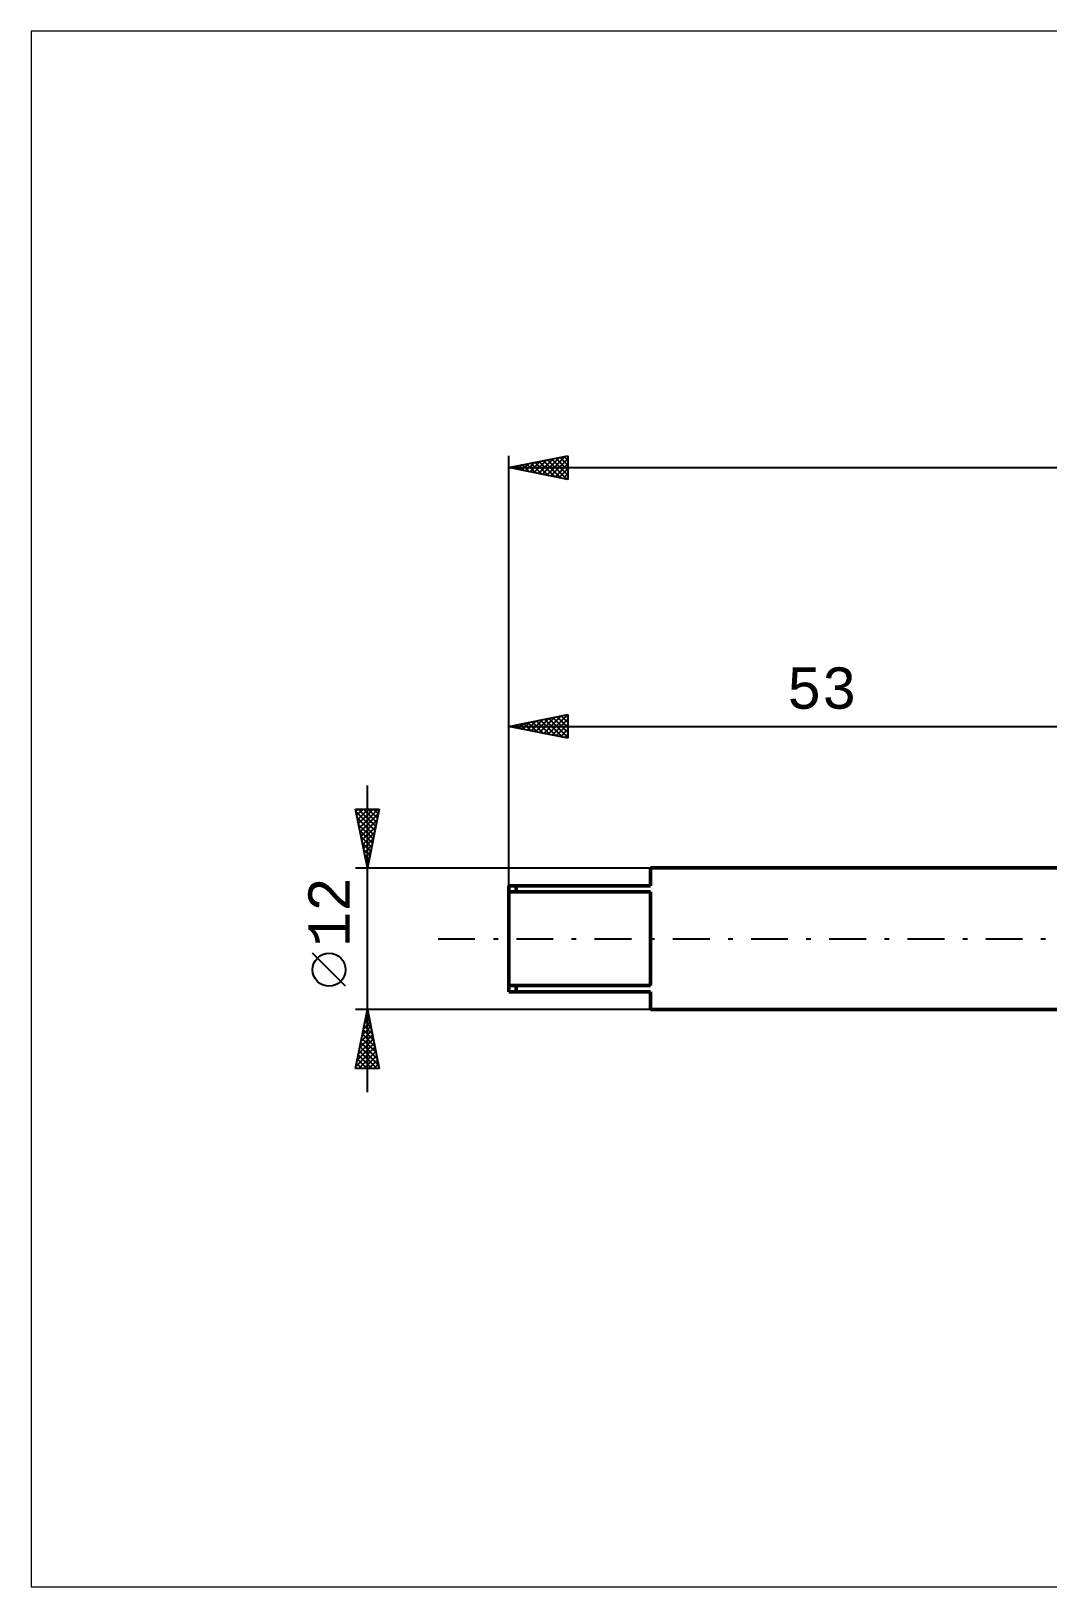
# Model space of a CAD drawing. Header units: millimetres. Extents: x -94 to 139, y -55 to 77.
# Drawn here: x -93.5 to -7.3, y -54.9 to 76.9 of the extents above; entities that cross this region are included whole.
import ezdxf
from ezdxf.enums import TextEntityAlignment as Align

# ---------------------------------------------------------------- set-up
doc = ezdxf.new("R2010")
doc.units = ezdxf.units.MM
doc.header["$LTSCALE"] = 7.8
doc.linetypes.add('LONGDASH_DASH', pattern=[0.85, 0.4, -0.2, 0.05, -0.2])
for name, color, linetype in [('INFTOTAL', 9, 'CONTINUOUS'), ('SK1', 4, 'CONTINUOUS'), ('SK2', 7, 'CONTINUOUS'), ('SK4', 2, 'LONGDASH_DASH')]:
    doc.layers.add(name, color=color, linetype=linetype)
doc.styles.get("Standard").update_dxf_attribs({"font": 'Monospac821 BT'})

msp = doc.modelspace()

# ---------------------------------------------------------------- linework, layer by layer
at = {"layer": 'INFTOTAL', "color": 9, "linetype": 'CONTINUOUS', "lineweight": 18}
for p, q in [((97.9, 76.93), (-93.5, 76.93)), ((-93.5, 76.93), (-93.5, -54.93)), ((-93.5, -54.93), (97.9, -54.93))]:
    msp.add_line(p, q, dxfattribs=at)
at = {"layer": 'SK1', "color": 4, "linetype": 'CONTINUOUS', "lineweight": 50}
for p, q in [((0, 6), (-41, 6)), ((-41, 6), (-41, 4.5)), ((-41, 4.5), (-53, 4.5)), ((-53, 4.5), (-53, -4.5)), ((-53, 3.97), (-41, 3.97)), ((-52.4, 4.5), (-52.4, 3.97)), ((-41, 3.97), (-41, -3.97)), ((-41, -3.97), (-53, -3.97)), ((-53, -4.5), (-41, -4.5)), ((-52.4, -4.5), (-52.4, -3.97)), ((-41, -4.5), (-41, -6)), ((-41, -6), (0, -6))]:
    msp.add_line(p, q, dxfattribs=at)
at = {"layer": 'SK2', "color": 7, "linetype": 'CONTINUOUS', "lineweight": 25}
for p, q in [((-53, 6), (-53, 40.94)), ((-53, 39.94), (-48, 40.94)), ((-49.8, 39.3), (-48.2, 40.9)), ((-48, 40.94), (-48, 38.94)), ((-53, 39.94), (57, 39.94)), ((-48, 38.94), (-53, 39.94)), ((-52.98, 39.93), (-52.97, 39.94)), ((-52.91, 39.96), (-52.87, 39.91)), ((-52.63, 39.86), (-52.44, 40.05)), ((-52.56, 40.03), (-52.34, 39.8)), ((-52.27, 39.79), (-51.91, 40.16)), ((-52.2, 40.1), (-51.81, 39.7)), ((-51.92, 39.72), (-51.38, 40.26)), ((-51.85, 40.17), (-51.28, 39.59)), ((-51.57, 39.65), (-50.85, 40.37)), ((-51.5, 40.24), (-50.75, 39.49)), ((-51.21, 39.58), (-50.32, 40.47)), ((-51.14, 40.31), (-50.22, 39.38)), ((-50.86, 39.51), (-49.79, 40.58)), ((-50.79, 40.38), (-49.68, 39.27)), ((-50.51, 39.44), (-49.26, 40.69)), ((-50.44, 40.45), (-49.15, 39.17)), ((-50.15, 39.37), (-48.73, 40.79)), ((-50.08, 40.52), (-48.62, 39.06)), ((-49.73, 40.59), (-48.09, 38.96)), ((-49.44, 39.23), (-48, 40.67)), ((-49.38, 40.66), (-48, 39.29)), ((-49.09, 39.16), (-48, 40.25)), ((-49.02, 40.73), (-48, 39.71)), ((-48.74, 39.09), (-48, 39.82)), ((-48.67, 40.8), (-48, 40.14)), ((-48.32, 40.87), (-48, 40.56)), ((-48.38, 39.01), (-48, 39.4)), ((-48.03, 38.94), (-48, 38.97)), ((-53, 4.5), (-53, 19)), ((-53, 18), (-48, 19)), ((-51.46, 17.69), (-50.69, 18.46)), ((-51.11, 17.62), (-50.16, 18.57)), ((-50.76, 17.55), (-49.63, 18.67)), ((-50.69, 18.46), (-49.53, 17.31)), ((-50.4, 17.48), (-49.1, 18.78)), ((-50.33, 18.53), (-49, 17.2)), ((-50.05, 17.41), (-48.57, 18.89)), ((-49.98, 18.6), (-48.47, 17.09)), ((-49.69, 17.34), (-48.04, 18.99)), ((-49.63, 18.67), (-48, 17.05)), ((-49.34, 17.27), (-48, 18.61)), ((-49.27, 18.75), (-48, 17.47)), ((-48.92, 18.82), (-48, 17.9)), ((-48.57, 18.89), (-48, 18.32)), ((-48.21, 18.96), (-48, 18.75)), ((-48, 19), (-48, 17)), ((-53, 18), (0, 18)), ((-48, 17), (-53, 18)), ((-52.88, 17.98), (-52.82, 18.04)), ((-52.81, 18.04), (-52.71, 17.94)), ((-52.52, 17.9), (-52.28, 18.14)), ((-52.45, 18.11), (-52.18, 17.84)), ((-52.17, 17.83), (-51.75, 18.25)), ((-52.1, 18.18), (-51.65, 17.73)), ((-51.82, 17.76), (-51.22, 18.36)), ((-51.75, 18.25), (-51.12, 17.62)), ((-51.39, 18.32), (-50.59, 17.52)), ((-51.04, 18.39), (-50.06, 17.41)), ((-48.99, 17.2), (-48, 18.19)), ((-48.63, 17.13), (-48, 17.76)), ((-48.28, 17.06), (-48, 17.34)), ((-65, -13), (-65, 13)), ((-65, 6), (-66, 11)), ((-66, 11), (-64, 11)), ((-65.97, 10.83), (-65.79, 11)), ((-65.95, 10.76), (-64.37, 9.17)), ((-65.89, 10.47), (-65.37, 11)), ((-65.82, 10.12), (-64.94, 11)), ((-65.77, 11), (-64.29, 9.53)), ((-65.75, 9.77), (-64.52, 11)), ((-65.68, 9.41), (-64.09, 11)), ((-65.61, 9.06), (-64.08, 10.59)), ((-65.34, 11), (-64.22, 9.88)), ((-64, 11), (-65, 6)), ((-64.92, 11), (-64.15, 10.23)), ((-64.5, 11), (-64.08, 10.59)), ((-64.07, 11), (-64.01, 10.94)), ((-65.85, 10.23), (-64.44, 8.82)), ((-65.74, 9.7), (-64.51, 8.47)), ((-65.54, 8.71), (-64.19, 10.06)), ((-65.47, 8.35), (-64.29, 9.53)), ((-65.63, 9.17), (-64.58, 8.11)), ((-65.53, 8.64), (-64.65, 7.76)), ((-65.42, 8.11), (-64.72, 7.41)), ((-65.4, 8), (-64.4, 9)), ((-65.33, 7.64), (-64.51, 8.47)), ((-65.26, 7.29), (-64.61, 7.94)), ((-65.32, 7.58), (-64.79, 7.05)), ((-65.21, 7.05), (-64.86, 6.7)), ((-65.19, 6.94), (-64.72, 7.41)), ((-65.12, 6.58), (-64.82, 6.88)), ((-66, 6), (-41, 6)), ((-65.1, 6.52), (-64.93, 6.34)), ((-65.05, 6.23), (-64.93, 6.35)), ((-66.85, -4.02), (-69.65, -1.22)), ((-65, -6), (-66, -6)), ((-66, -11), (-65, -6)), ((-65.11, -6.56), (-64.92, -6.38)), ((-65.06, -6.31), (-64.91, -6.47)), ((-65.01, -6.03), (-65, -6.02)), ((-41, -6), (-65, -6)), ((-65, -6), (-64, -11)), ((-65.54, -8.69), (-64.64, -7.79)), ((-65.43, -8.16), (-64.71, -7.44)), ((-65.35, -7.73), (-64.48, -8.59)), ((-65.33, -7.63), (-64.78, -7.08)), ((-65.27, -7.37), (-64.59, -8.06)), ((-65.22, -7.09), (-64.85, -6.73)), ((-65.2, -7.02), (-64.69, -7.53)), ((-65.13, -6.66), (-64.8, -7)), ((-65.96, -10.81), (-64.36, -9.2)), ((-65.86, -10.28), (-64.43, -8.85)), ((-65.75, -9.75), (-64.5, -8.5)), ((-65.64, -9.22), (-64.57, -8.14)), ((-65.63, -9.14), (-64.06, -10.71)), ((-65.56, -8.79), (-64.16, -10.18)), ((-65.49, -8.43), (-64.27, -9.65)), ((-65.42, -8.08), (-64.38, -9.12)), ((-65.84, -10.2), (-65.04, -11)), ((-65.77, -9.85), (-64.62, -11)), ((-65.73, -11), (-64.29, -9.56)), ((-65.7, -9.49), (-64.19, -11)), ((-65.31, -11), (-64.22, -9.91)), ((-64.88, -11), (-64.15, -10.27)), ((-64, -11), (-66, -11)), ((-65.98, -10.91), (-65.89, -11)), ((-65.91, -10.55), (-65.46, -11)), ((-64.46, -11), (-64.08, -10.62)), ((-64.03, -11), (-64.01, -10.97))]:
    msp.add_line(p, q, dxfattribs=at)
msp.add_circle((-68.25, -2.62), 1.4, dxfattribs=at)
at = {"layer": 'SK4', "color": 2, "linetype": 'LONGDASH_DASH', "lineweight": 25}
msp.add_line((-59, 0), (63, 0), dxfattribs=at)

# ---------------------------------------------------------------- texts
at = {"layer": 'SK2', "color": 7, "linetype": 'CONTINUOUS', "lineweight": 25}
msp.add_text('53', height=3.5, dxfattribs=at).set_placement((-26.5, 19.5), align=Align.CENTER)
msp.add_text('12', height=3.5, rotation=90, dxfattribs=at).set_placement((-66.5, 2.27), align=Align.CENTER)

doc.saveas('drawing.dxf')
